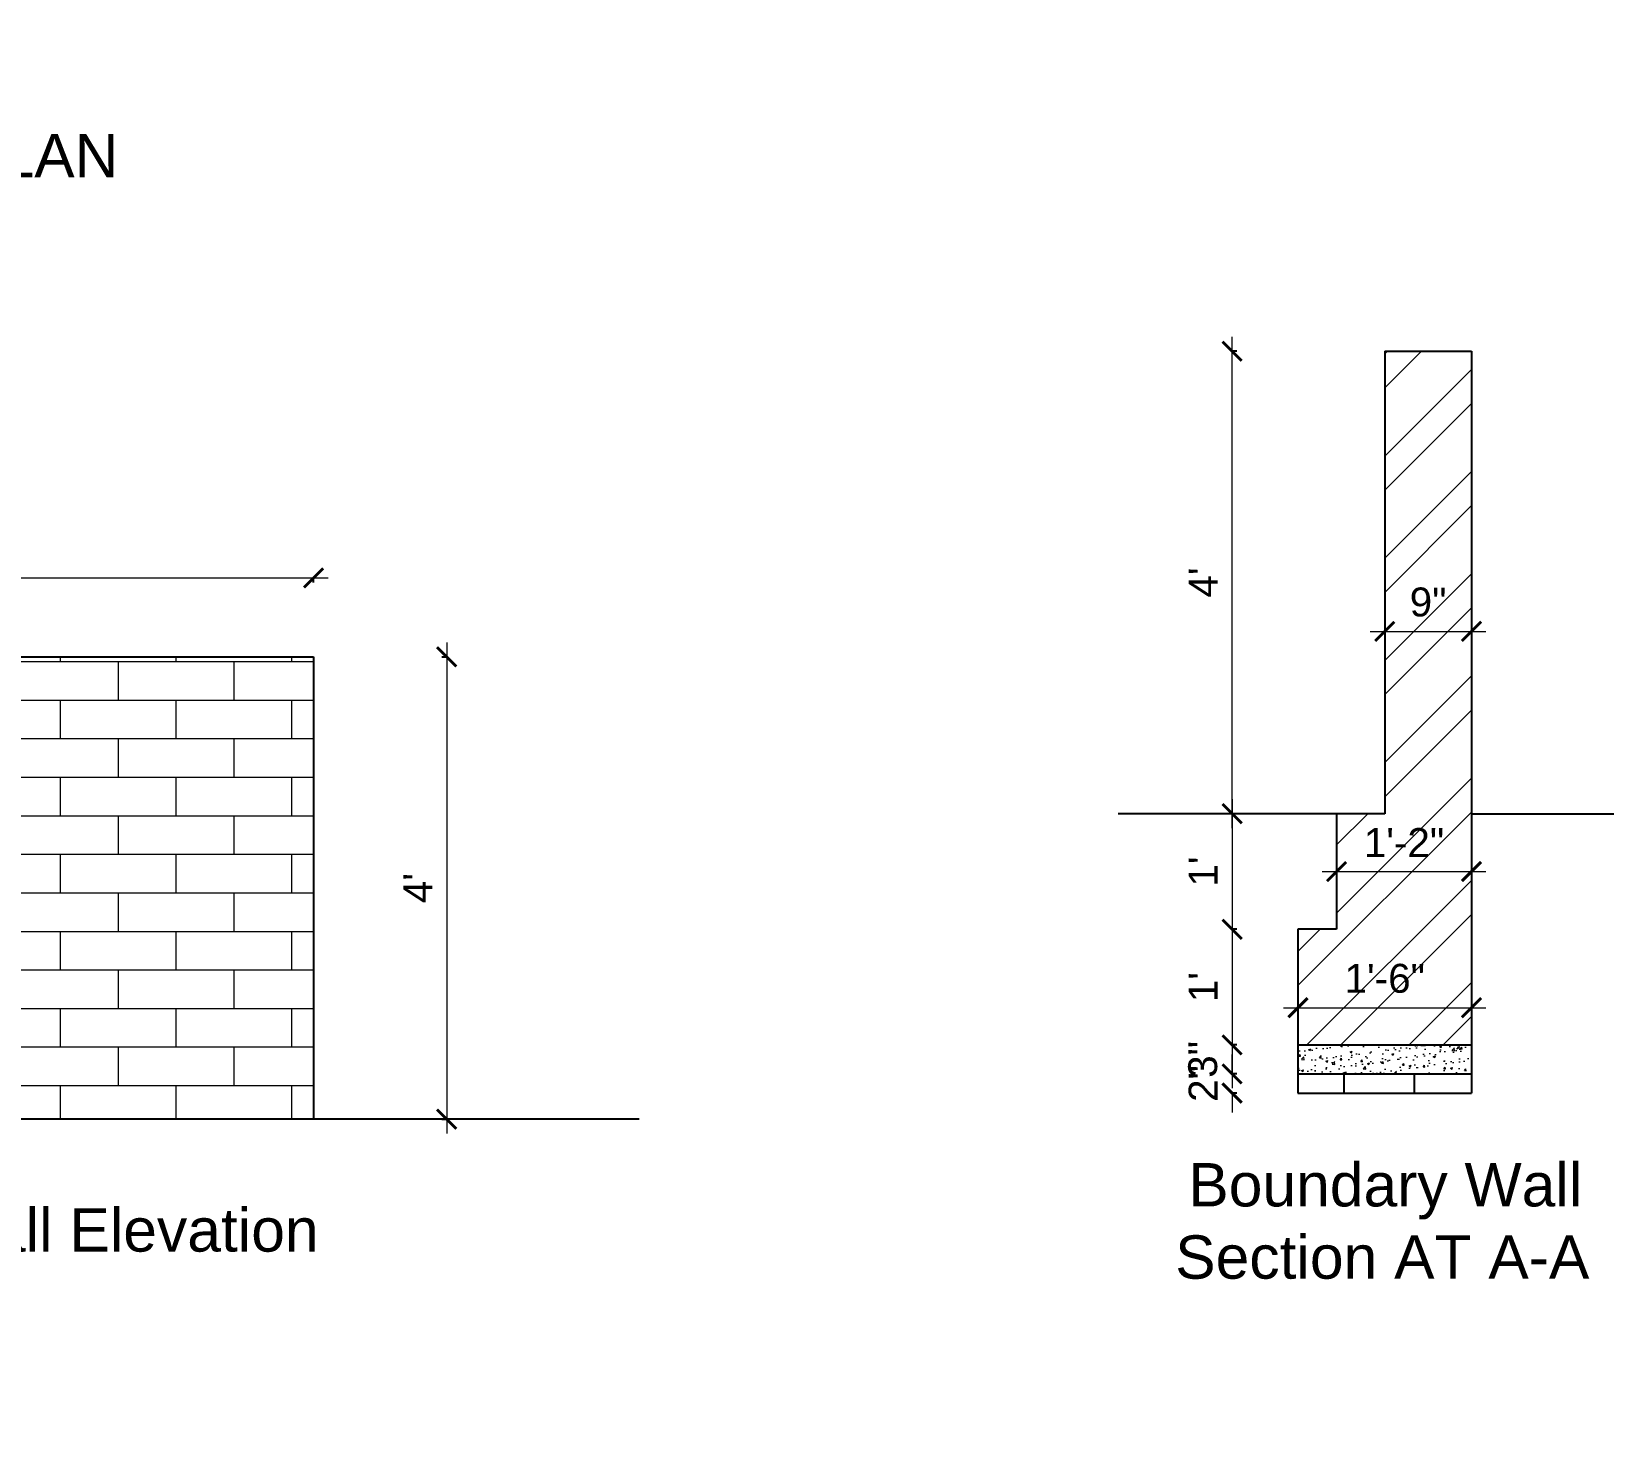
# Model space of a CAD drawing. Header units: inches. Extents: x -12071822 to 12321209, y -1222525 to 1319227.
# Drawn here: x 129474.4 to 129800.6, y 36911.4 to 37205.3 of the extents above; entities that cross this region are included whole.
import ezdxf

# ---------------------------------------------------------------- set-up
doc = ezdxf.new("R2010")
doc.units = ezdxf.units.IN
doc.header["$MEASUREMENT"] = 0
doc.header["$PDMODE"] = 35
for name, color, linetype, lineweight in [('Hatch', 9, 'Continuous', 9), ('SITE BOUNDARY', 1, 'Continuous', 30), ('TEXT', 255, 'Continuous', 35), ('Windows', 151, 'Continuous', 15)]:
    doc.layers.add(name, color=color, linetype=linetype, lineweight=lineweight)
doc.styles.get("Standard").update_dxf_attribs({"font": 'arial.ttf'})
doc.dimstyles.new('Copy(2) of Standard', dxfattribs={"dimtxt": 6, "dimasz": 4, "dimexe": 0, "dimexo": 6, "dimgap": 3, "dimtad": 1, "dimdec": 0, "dimlfac": 0.5, "dimzin": 0, "dimdsep": 46, "dimlunit": 4, "dimtxsty": 'Standard', "dimblk": 'ARCHTICK', "dimcen": 0.09, "dimdle": 3, "dimclrd": 256, "dimadec": 0, "dimazin": 0, "dimtfac": 1, "dimtdec": 0, "dimtofl": 0, "dimtmove": 0, "dimatfit": 3, "dimfxl": 1, "dimfxlon": 1, "dimtolj": 1, "dimtzin": 0, "dimlwd": -1, "dimarcsym": 0})

# ---------------------------------------------------------------- blocks, each defined once
blk = doc.blocks.new('_ArchTick')
at = {"color": 0, "linetype": 'ByBlock', "const_width": 0.15}
blk.add_lwpolyline([(-0.5, -0.5), (0.5, 0.5)], dxfattribs=at)
blk = doc.blocks.new('*D293')
at = {"layer": 'Defpoints', "color": 0, "transparency": 16777216}
for p in [(129532.94, 37091.91), (129379.42, 36979.54), (129532.94, 36979.54)]:
    blk.add_point(p, dxfattribs=at)
at = {"layer": 'Windows', "transparency": 16777216}
blk.add_line((129376.42, 37091.91), (129535.94, 37091.91), dxfattribs=at)
at = {"layer": 'Windows', "color": 0, "lineweight": -2, "transparency": 16777216}
for p, q in [((129379.42, 37090.91), (129379.42, 37091.91)), ((129532.94, 37090.91), (129532.94, 37091.91))]:
    blk.add_line(p, q, dxfattribs=at)
at = {"layer": 'Windows', "transparency": 16777216, "xscale": 4, "yscale": 4, "zscale": 4, "rotation": 180}
blk.add_blockref('_ArchTick', (129379.42, 37091.91), dxfattribs=at)
at = {"layer": 'Windows', "transparency": 16777216, "xscale": 4, "yscale": 4, "zscale": 4}
blk.add_blockref('_ArchTick', (129532.94, 37091.91), dxfattribs=at)
at = {"layer": 'Windows', "color": 0, "lineweight": -2, "transparency": 16777216, "insert": (129456.18, 37097.97), "char_height": 6, "attachment_point": 5}
blk.add_mtext('\\A1;6\'-5"', dxfattribs=at)
blk = doc.blocks.new('*D295')
at = {"layer": 'Defpoints', "color": 0, "transparency": 16777216}
for p in [(129379.42, 37075.51), (129379.42, 36979.54), (129560.57, 36979.54)]:
    blk.add_point(p, dxfattribs=at)
at = {"layer": 'Windows', "transparency": 16777216}
blk.add_line((129560.57, 37078.51), (129560.57, 36976.54), dxfattribs=at)
at = {"layer": 'Windows', "color": 0, "lineweight": -2, "transparency": 16777216}
for p, q in [((129559.57, 37075.51), (129560.57, 37075.51)), ((129559.57, 36979.54), (129560.57, 36979.54))]:
    blk.add_line(p, q, dxfattribs=at)
at = {"layer": 'Windows', "transparency": 16777216, "xscale": 4, "yscale": 4, "zscale": 4}
for p, rotation in [((129560.57, 37075.51), 90), ((129560.57, 36979.54), 270)]:
    blk.add_blockref('_ArchTick', p, dxfattribs=dict(at, rotation=rotation))
at = {"layer": 'Windows', "color": 0, "lineweight": -2, "transparency": 16777216, "insert": (129554.57, 37027.52), "char_height": 6, "attachment_point": 5, "rotation": 90}
blk.add_mtext("\\A1;4'", dxfattribs=at)
blk = doc.blocks.new('*D296')
at = {"layer": 'Defpoints', "color": 0, "transparency": 16777216}
for p in [(129755.2, 37080.79), (129773.2, 37080.79), (129773.2, 37080.79)]:
    blk.add_point(p, dxfattribs=at)
at = {"layer": 'Windows', "transparency": 16777216}
blk.add_line((129752.2, 37080.79), (129776.2, 37080.79), dxfattribs=at)
at = {"layer": 'Windows', "transparency": 16777216, "xscale": 4, "yscale": 4, "zscale": 4, "rotation": 180}
blk.add_blockref('_ArchTick', (129755.2, 37080.79), dxfattribs=at)
at = {"layer": 'Windows', "transparency": 16777216, "xscale": 4, "yscale": 4, "zscale": 4}
blk.add_blockref('_ArchTick', (129773.2, 37080.79), dxfattribs=at)
at = {"layer": 'Windows', "color": 0, "lineweight": -2, "transparency": 16777216, "insert": (129764.2, 37086.86), "char_height": 6, "attachment_point": 5}
blk.add_mtext('\\A1;9"', dxfattribs=at)
blk = doc.blocks.new('*D297')
at = {"layer": 'Defpoints', "color": 0, "transparency": 16777216}
for p in [(129745.2, 37030.95), (129773.2, 37030.95), (129773.2, 37030.95)]:
    blk.add_point(p, dxfattribs=at)
at = {"layer": 'Windows', "transparency": 16777216}
blk.add_line((129742.2, 37030.95), (129776.2, 37030.95), dxfattribs=at)
at = {"layer": 'Windows', "transparency": 16777216, "xscale": 4, "yscale": 4, "zscale": 4, "rotation": 180}
blk.add_blockref('_ArchTick', (129745.2, 37030.95), dxfattribs=at)
at = {"layer": 'Windows', "transparency": 16777216, "xscale": 4, "yscale": 4, "zscale": 4}
blk.add_blockref('_ArchTick', (129773.2, 37030.95), dxfattribs=at)
at = {"layer": 'Windows', "color": 0, "lineweight": -2, "transparency": 16777216, "insert": (129759.2, 37036.96), "char_height": 6, "attachment_point": 5}
blk.add_mtext('\\A1;1\'-2"', dxfattribs=at)
blk = doc.blocks.new('*D298')
at = {"layer": 'Defpoints', "color": 0, "transparency": 16777216}
for p in [(129723.53, 37138.95), (129773.2, 37138.95), (129773.2, 37042.95)]:
    blk.add_point(p, dxfattribs=at)
at = {"layer": 'Windows', "transparency": 16777216}
blk.add_line((129723.53, 37039.95), (129723.53, 37141.95), dxfattribs=at)
at = {"layer": 'Windows', "color": 0, "lineweight": -2, "transparency": 16777216}
for p, q in [((129724.53, 37138.95), (129723.53, 37138.95)), ((129724.53, 37042.95), (129723.53, 37042.95))]:
    blk.add_line(p, q, dxfattribs=at)
at = {"layer": 'Windows', "transparency": 16777216, "xscale": 4, "yscale": 4, "zscale": 4}
for p, rotation in [((129723.53, 37138.95), 90), ((129723.53, 37042.95), 270)]:
    blk.add_blockref('_ArchTick', p, dxfattribs=dict(at, rotation=rotation))
at = {"layer": 'Windows', "color": 0, "lineweight": -2, "transparency": 16777216, "insert": (129717.53, 37090.95), "char_height": 6, "attachment_point": 5, "rotation": 90}
blk.add_mtext("\\A1;4'", dxfattribs=at)
blk = doc.blocks.new('*D299')
at = {"layer": 'Defpoints', "color": 0, "transparency": 16777216}
for p in [(129745.2, 37042.95), (129723.53, 37018.95), (129737.2, 37018.95)]:
    blk.add_point(p, dxfattribs=at)
at = {"layer": 'Windows', "transparency": 16777216}
blk.add_line((129723.53, 37045.95), (129723.53, 37015.95), dxfattribs=at)
at = {"layer": 'Windows', "color": 0, "lineweight": -2, "transparency": 16777216}
for p, q in [((129724.53, 37042.95), (129723.53, 37042.95)), ((129724.53, 37018.95), (129723.53, 37018.95))]:
    blk.add_line(p, q, dxfattribs=at)
at = {"layer": 'Windows', "transparency": 16777216, "xscale": 4, "yscale": 4, "zscale": 4}
for p, rotation in [((129723.53, 37042.95), 90), ((129723.53, 37018.95), 270)]:
    blk.add_blockref('_ArchTick', p, dxfattribs=dict(at, rotation=rotation))
at = {"layer": 'Windows', "color": 0, "lineweight": -2, "transparency": 16777216, "insert": (129717.52, 37030.95), "char_height": 6, "attachment_point": 5, "rotation": 90}
blk.add_mtext("\\A1;1'", dxfattribs=at)
blk = doc.blocks.new('*D300')
at = {"layer": 'Defpoints', "color": 0, "transparency": 16777216}
for p in [(129737.2, 37018.95), (129723.53, 36994.95), (129737.2, 36994.95)]:
    blk.add_point(p, dxfattribs=at)
at = {"layer": 'Windows', "transparency": 16777216}
blk.add_line((129723.53, 37021.95), (129723.53, 36991.95), dxfattribs=at)
at = {"layer": 'Windows', "color": 0, "lineweight": -2, "transparency": 16777216}
for p, q in [((129724.53, 37018.95), (129723.53, 37018.95)), ((129724.53, 36994.95), (129723.53, 36994.95))]:
    blk.add_line(p, q, dxfattribs=at)
at = {"layer": 'Windows', "transparency": 16777216, "xscale": 4, "yscale": 4, "zscale": 4}
for p, rotation in [((129723.53, 37018.95), 90), ((129723.53, 36994.95), 270)]:
    blk.add_blockref('_ArchTick', p, dxfattribs=dict(at, rotation=rotation))
at = {"layer": 'Windows', "color": 0, "lineweight": -2, "transparency": 16777216, "insert": (129717.52, 37006.95), "char_height": 6, "attachment_point": 5, "rotation": 90}
blk.add_mtext("\\A1;1'", dxfattribs=at)
blk = doc.blocks.new('*D301')
at = {"layer": 'Defpoints', "color": 0, "transparency": 16777216}
for p in [(129737.2, 36994.95), (129723.53, 36988.95), (129737.2, 36988.95)]:
    blk.add_point(p, dxfattribs=at)
at = {"layer": 'Windows', "transparency": 16777216}
blk.add_line((129723.53, 36997.95), (129723.53, 36985.95), dxfattribs=at)
at = {"layer": 'Windows', "color": 0, "lineweight": -2, "transparency": 16777216}
for p, q in [((129724.53, 36994.95), (129723.53, 36994.95)), ((129724.53, 36988.95), (129723.53, 36988.95))]:
    blk.add_line(p, q, dxfattribs=at)
at = {"layer": 'Windows', "transparency": 16777216, "xscale": 4, "yscale": 4, "zscale": 4}
for p, rotation in [((129723.53, 36994.95), 90), ((129723.53, 36988.95), 270)]:
    blk.add_blockref('_ArchTick', p, dxfattribs=dict(at, rotation=rotation))
at = {"layer": 'Windows', "color": 0, "lineweight": -2, "transparency": 16777216, "insert": (129717.47, 36991.95), "char_height": 6, "attachment_point": 5, "rotation": 90}
blk.add_mtext('\\A1;3"', dxfattribs=at)
blk = doc.blocks.new('*D302')
at = {"layer": 'Defpoints', "color": 0, "transparency": 16777216}
for p in [(129737.2, 36988.95), (129723.53, 36984.95), (129737.2, 36984.95)]:
    blk.add_point(p, dxfattribs=at)
at = {"layer": 'Windows', "transparency": 16777216}
for p, q in [((129723.53, 36988.95), (129723.53, 36992.95)), ((129723.53, 36984.95), (129723.53, 36980.95))]:
    blk.add_line(p, q, dxfattribs=at)
at = {"layer": 'Windows', "color": 0, "lineweight": -2, "transparency": 16777216}
for p, q in [((129724.53, 36988.95), (129723.53, 36988.95)), ((129724.53, 36984.95), (129723.53, 36984.95))]:
    blk.add_line(p, q, dxfattribs=at)
at = {"layer": 'Windows', "transparency": 16777216, "xscale": 4, "yscale": 4, "zscale": 4}
for p, rotation in [((129723.53, 36988.95), 270), ((129723.53, 36984.95), 90)]:
    blk.add_blockref('_ArchTick', p, dxfattribs=dict(at, rotation=rotation))
at = {"layer": 'Windows', "color": 0, "lineweight": -2, "transparency": 16777216, "insert": (129717.52, 36986.95), "char_height": 6, "attachment_point": 5, "rotation": 90}
blk.add_mtext('\\A1;2"', dxfattribs=at)
blk = doc.blocks.new('*D303')
at = {"layer": 'Defpoints', "color": 0, "transparency": 16777216}
for p in [(129737.2, 37006.31), (129773.2, 37006.31), (129773.2, 37002.68)]:
    blk.add_point(p, dxfattribs=at)
at = {"layer": 'Windows', "transparency": 16777216}
blk.add_line((129734.2, 37002.68), (129776.2, 37002.68), dxfattribs=at)
at = {"layer": 'Windows', "transparency": 16777216, "xscale": 4, "yscale": 4, "zscale": 4, "rotation": 180}
blk.add_blockref('_ArchTick', (129737.2, 37002.68), dxfattribs=at)
at = {"layer": 'Windows', "transparency": 16777216, "xscale": 4, "yscale": 4, "zscale": 4}
blk.add_blockref('_ArchTick', (129773.2, 37002.68), dxfattribs=at)
at = {"layer": 'Windows', "color": 0, "lineweight": -2, "transparency": 16777216, "insert": (129755.2, 37008.74), "char_height": 6, "attachment_point": 5}
blk.add_mtext('\\A1;1\'-6"', dxfattribs=at)

msp = doc.modelspace()

# ---------------------------------------------------------------- hatches: boundary and pattern name
at = {"layer": 'Hatch'}
h = msp.add_hatch(dxfattribs=at)
h.set_pattern_fill('ANSI32', color=256, scale=40)
h.set_pattern_definition([(45, (-87433.826, -39491.942), (-10.6066017, 10.6066017), []), (45, (-87426.755, -39491.942), (-10.6066017, 10.6066017), [])])
h.paths.add_polyline_path([(129773.2, 37138.95), (129755.2, 37138.95), (129755.2, 37042.95), (129745.2, 37042.95), (129745.2, 37018.95), (129737.2, 37018.95), (129737.2, 36994.95), (129773.2, 36994.95)])
h = msp.add_hatch(dxfattribs=at)
h.set_pattern_fill('AR-CONC', color=256, scale=0.6)
h.set_pattern_definition([(50, (-87433.826, -39491.9416), (4.303561096, -0.37651281), [0.45, -4.95]), (355, (-87433.826, -39491.9416), (-0.832508, 4.5131528), [0.36, -3.96]), (100.4514445, (-87433.467, -39491.973), (3.47105308, 4.136639946), [0.38244115, -4.20685267]), (46.1842, (-87433.826, -39490.7416), (6.40344798, -0.99311568), [0.675, -7.425]), (96.6356355, (-87433.292, -39490.8243), (5.60797167, 5.8447116), [0.57366205, -6.31028256]), (351.184164, (-87433.826, -39490.7416), (5.60797167, 5.8447116), [0.54, -5.94]), (21, (-87433.226, -39491.0416), (3.58144231, -2.415713344), [0.45, -4.95]), (326, (-87433.226, -39491.0416), (1.45989199, 4.35090027), [0.36, -3.96]), (71.4514447, (-87432.9274, -39491.243), (5.04133426, 1.93518692), [0.38244114, -4.20685267]), (37.5, (-87433.8258, -39491.9416), (0.072959132, 1.997363123), [0, -3.912, 0, -4.02, 0, -3.975]), (7.5, (-87433.8258, -39491.9416), (1.578417225, 2.366470271), [0, -2.292, 0, -3.822, 0, -1.515]), (327.5, (-87435.1638, -39491.9416), (3.202934617, -0.13532923), [0, -1.5, 0, -4.68, 0, -6.21]), (317.5, (-87435.7638, -39491.9416), (3.499117016, 0.600629894), [0, -1.95, 0, -3.108, 0, -4.41])])
h.paths.add_polyline_path([(129773.2, 36988.95), (129773.2, 36994.95), (129737.2, 36994.95), (129737.2, 36988.95)])
at = {"layer": 'Windows'}
h = msp.add_hatch(dxfattribs=at)
h.set_pattern_fill('AR-BRSTD', color=256, scale=3)
h.set_pattern_definition([(0, (20400.432, -178.128), (0, 8.001), []), (90, (20400.432, -178.128), (-12, 8.001), [8.001, -8.001])])
h.paths.add_polyline_path([(129379.42, 36979.54), (129532.94, 36979.54), (129532.94, 37075.51), (129379.42, 37075.51)])

# ---------------------------------------------------------------- linework, layer by layer
at = {"layer": 'SITE BOUNDARY'}
msp.add_circle((130143.63, 37296.4), 2461.59, dxfattribs=at)
at = {"layer": 'Windows', "lineweight": -2}
for p, q in [((129755.2, 37138.95), (129773.2, 37138.95)), ((129755.2, 37138.95), (129755.2, 37042.95)), ((129773.2, 37138.95), (129773.2, 36984.95)), ((129379.42, 37075.51), (129532.94, 37075.51)), ((129532.94, 37075.51), (129532.94, 36979.54)), ((129745.2, 37042.95), (129699.92, 37042.95)), ((129755.2, 37042.95), (129745.2, 37042.95)), ((129745.2, 37042.95), (129745.2, 37018.95)), ((129773.2, 37042.95), (129826.01, 37042.95)), ((129745.2, 37018.95), (129737.2, 37018.95)), ((129737.2, 37018.95), (129737.2, 36984.95)), ((129737.2, 36994.95), (129773.2, 36994.95)), ((129737.2, 36988.95), (129773.2, 36988.95)), ((129746.71, 36988.95), (129746.71, 36984.95)), ((129761.31, 36988.95), (129761.31, 36984.95)), ((129737.2, 36984.95), (129773.2, 36984.95)), ((129600.5, 36979.54), (129230, 36979.54))]:
    msp.add_line(p, q, dxfattribs=at)

# ---------------------------------------------------------------- texts
at = {"layer": 'TEXT', "char_height": 9}
for s, width, gutter_width, heights, insert, attachment_point in [('\\pi27.96353;SECOND & THIRD FLOOR PLAN', 245.0498, 2.25, [37.88], (129273.79, 37174.91), 7), ('\\pi224.67566;Boundary Wall\\P\\pi221.95294;Section AT A-A', 529.3077, 4.86, [81.82], (129489.77, 36970.43), 1), ('West Wall Elevation', 179.408, 4.86, [0], (129533.99, 36961.05), 3)]:
    msp.add_mtext_dynamic_manual_height_columns(s, width=width, gutter_width=gutter_width, heights=heights, dxfattribs=dict(at, insert=insert, attachment_point=attachment_point))

# ---------------------------------------------------------------- dimensions: what is measured, and where the dimension line sits
at = {"layer": 'Windows', "lineweight": -2}
for base, p1, p2, angle, picture, middle in [((129723.53, 37138.95), (129773.2, 37042.95), (129773.2, 37138.95), 90, '*D298', (129717.53, 37090.95)), ((129532.94, 37091.91), (129379.42, 36979.54), (129532.94, 36979.54), 180, '*D293', (129456.18, 37097.97)), ((129560.57, 36979.54), (129379.42, 37075.51), (129379.42, 36979.54), 90, '*D295', (129554.57, 37027.52)), ((129723.53, 37018.95), (129745.2, 37042.95), (129737.2, 37018.95), 90, '*D299', (129717.52, 37030.95)), ((129723.53, 36994.95), (129737.2, 37018.95), (129737.2, 36994.95), 90, '*D300', (129717.52, 37006.95))]:
    dim = msp.add_linear_dim(base=base, p1=p1, p2=p2, angle=angle, dimstyle='Copy(2) of Standard', dxfattribs=at)
    dim.commit()
    dim.dimension.update_dxf_attribs({"geometry": picture, "text_midpoint": middle})
for base, p1, p2, picture, middle in [((129773.2, 37080.79), (129755.2, 37080.79), (129773.2, 37080.79), '*D296', (129764.2, 37080.79)), ((129773.2, 37030.95), (129745.2, 37030.95), (129773.2, 37030.95), '*D297', (129759.2, 37030.95))]:
    dim = msp.add_linear_dim(base=base, p1=p1, p2=p2, dimstyle='Copy(2) of Standard', dxfattribs=at)
    dim.commit()
    dim.dimension.update_dxf_attribs({"geometry": picture, "text_midpoint": middle, "dimtype": 160})
dim = msp.add_linear_dim(base=(129773.2, 37002.68), p1=(129737.2, 37006.31), p2=(129773.2, 37006.31), dimstyle='Copy(2) of Standard', dxfattribs=at)
dim.commit()
dim.dimension.update_dxf_attribs({"geometry": '*D303', "text_midpoint": (129755.2, 37008.74)})
for base, p1, p2, picture, middle in [((129723.53, 36988.95), (129737.2, 36994.95), (129737.2, 36988.95), '*D301', (129723.53, 36991.95)), ((129723.53, 36984.95), (129737.2, 36988.95), (129737.2, 36984.95), '*D302', (129723.53, 36986.95))]:
    dim = msp.add_linear_dim(base=base, p1=p1, p2=p2, angle=90, dimstyle='Copy(2) of Standard', dxfattribs=at)
    dim.commit()
    dim.dimension.update_dxf_attribs({"geometry": picture, "text_midpoint": middle, "dimtype": 160})

doc.saveas('drawing.dxf')
